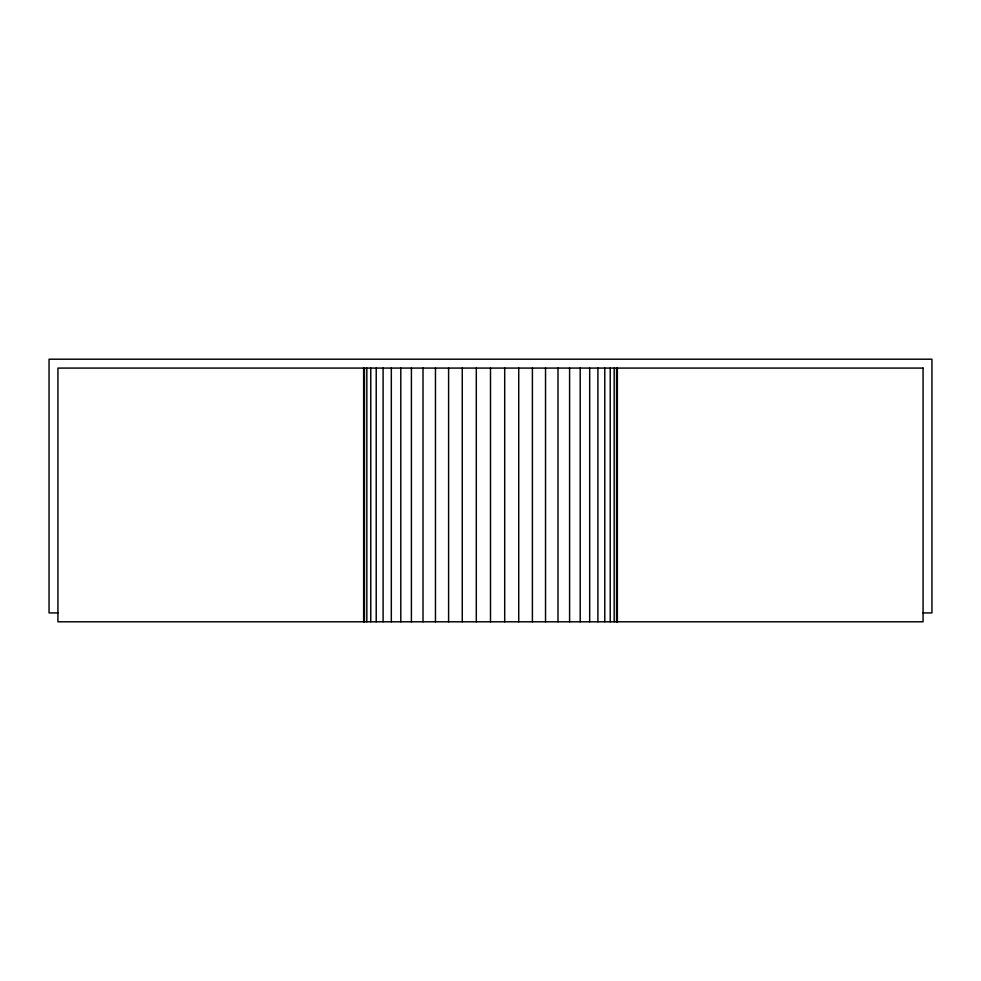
<?xml version="1.0" encoding="UTF-8"?>
<svg xmlns="http://www.w3.org/2000/svg" width="981" height="981" viewBox="0 0 981 981"><rect width="100%" height="100%" fill="white"/><g stroke="black" fill="none" stroke-linecap="round" stroke-linejoin="round"><path stroke-width="1.47" d="M57.928 612.917L49.05 612.917L49.05 359.205L931.95 359.205L931.95 612.917L923.072 612.917M617.356 368.083L617.356 621.795M616.559 368.083L616.559 621.795M614.167 368.083L614.167 621.795M610.231 368.083L610.231 621.795M604.787 368.083L604.787 621.795M597.907 368.083L597.907 621.795M589.679 368.083L589.679 621.795M580.2 368.083L580.2 621.795M569.593 368.083L569.593 621.795M557.993 368.083L557.993 621.795M545.534 368.083L545.534 621.795M532.401 368.083L532.401 621.795M518.728 368.083L518.728 621.795M504.7 368.083L504.7 621.795M490.5 368.083L490.5 621.795M476.3 368.083L476.3 621.795M462.272 368.083L462.272 621.795M448.599 368.083L448.599 621.795M435.466 368.083L435.466 621.795M423.007 368.083L423.007 621.795M411.407 368.083L411.407 621.795M400.8 368.083L400.8 621.795M391.321 368.083L391.321 621.795M383.093 368.083L383.093 621.795M376.214 368.083L376.214 621.795M370.769 368.083L370.769 621.795M366.833 368.083L366.833 621.795M364.442 368.083L364.442 621.795M363.644 368.083L363.644 621.795M923.072 368.083L57.928 368.083L57.928 621.795L923.072 621.795L923.072 368.083"/></g></svg>
